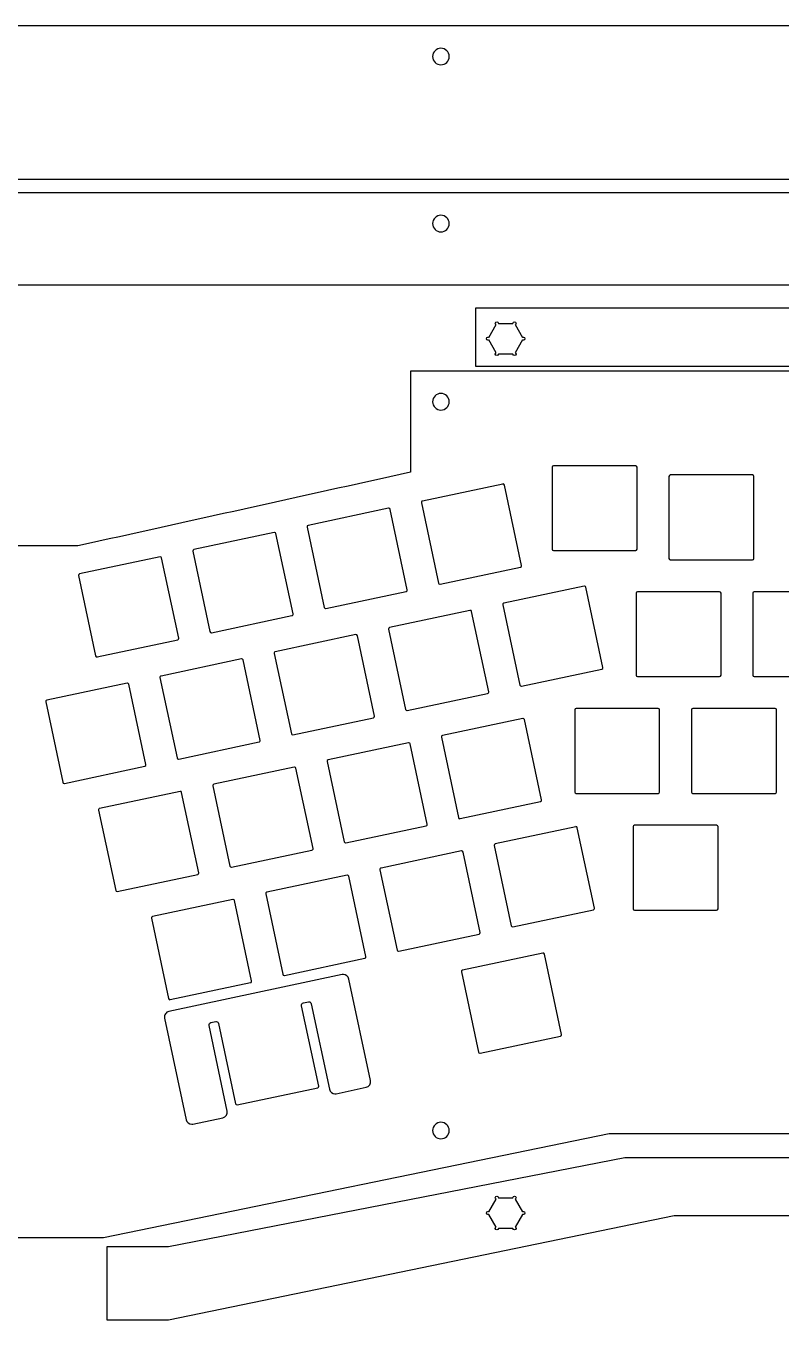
# Model space of a CAD drawing. Extents: x -100 to 285, y -100 to 284.
# Drawn here: x 73 to 196.1, y 72.4 to 283.6 of the extents above; entities that cross this region are included whole.
import ezdxf

# ---------------------------------------------------------------- set-up
doc = ezdxf.new("R2010")
doc.units = 0
doc.header["$MEASUREMENT"] = 0
doc.layers.get('0').update_dxf_attribs({"linetype": 'CONTINUOUS'})
doc.layers.add('CASE_LAYER', color=7, linetype='CONTINUOUS')

msp = doc.modelspace()

# ---------------------------------------------------------------- linework, layer by layer
for p, q in [((146.279005560977, 237.5335475405957), (146.279005560977, 228.0336399040563)), ((81.47110359266358, 198.7322358197974), (81.47110359266358, 198.7322358197974))]:
    msp.add_line(p, q)
at = {"layer": 'CASE_LAYER'}
for points, knots in [([(272.6483243687397, 258.5621024357288), (272.6483243687397, 258.5621024357288), (-82.43912427579994, 258.5621024357288), (-82.43912427579994, 258.5621024357288), (-83.54369377518496, 258.5621024357288), (-84.4391242752998, 259.4575329358424), (-84.4391242752998, 260.5621024352287), (-84.4391242752998, 260.5621024352287), (-84.4391242752998, 281.5621024299793), (-84.4391242752998, 281.5621024299793), (-84.4391242752998, 282.666671929364), (-83.54369377518496, 283.5621024294789), (-82.43912427579994, 283.5621024294789), (-82.43912427579994, 283.5621024294789), (272.6483243687397, 283.5621024294789), (272.6483243687397, 283.5621024294789), (273.7528938681257, 283.5621024294789), (274.6483243682405, 282.666671929364), (274.6483243682405, 281.562102429978), (274.6483243682405, 281.562102429978), (274.6483243682405, 260.5621024352287), (274.6483243682405, 260.5621024352287), (274.6483243682405, 259.4575329358436), (273.7528938681257, 258.5621024357288), (272.6483243687397, 258.5621024357288)], [0, 0, 0, 0, 1, 1, 1, 2, 2, 2, 3, 3, 3, 4, 4, 4, 5, 5, 5, 6, 6, 6, 7, 7, 7, 8, 8, 8, 8]), ([(140.658230769208, 277.2121222791427), (140.658230769208, 277.2121222791427), (140.6582280628731, 277.2121222791427), (140.6582280628731, 277.2121222791427), (139.9157288099107, 277.2121222791527), (139.308229421429, 277.8196216742965), (139.3082294218025, 278.5621209272589), (139.3082294218025, 278.5621209272589), (139.3082294218025, 278.5621236272589), (139.3082294218025, 278.5621236272589), (139.3082294221759, 279.304622886252), (139.9157288109888, 279.9121222802189), (140.6582280699818, 279.912122280518), (140.6582280699818, 279.912122280518), (140.6582308029126, 279.912122280518), (140.6582308029126, 279.912122280518), (141.4007300383874, 279.912122280817), (142.0082294120497, 279.304622900807), (142.0082294110525, 278.5621236653335), (142.0082294110525, 278.5621236653335), (142.0082294110525, 278.5621209260666), (142.0082294110525, 278.5621209260666), (142.008229410054, 277.8196216702499), (141.4007300250259, 277.2121222791334), (140.658230769208, 277.2121222791427)], [0, 0, 0, 0, 1, 1, 1, 2, 2, 2, 3, 3, 3, 4, 4, 4, 5, 5, 5, 6, 6, 6, 7, 7, 7, 8, 8, 8, 8]), ([(272.6483243687423, 241.3116169775681), (272.6483243687423, 241.3116169775681), (-82.43912427579833, 241.3116169775681), (-82.43912427579833, 241.3116169775681), (-83.54369377518334, 241.3116169775681), (-84.43912427529787, 242.2070474776817), (-84.43912427529787, 243.3116169770677), (-84.43912427529787, 243.3116169770677), (-84.43912427529787, 254.3116169743184), (-84.43912427529787, 254.3116169743184), (-84.43912427529787, 255.4161864737031), (-83.54369377518334, 256.3116169738179), (-82.43912427579833, 256.3116169738179), (-82.43912427579833, 256.3116169738179), (272.6483243687423, 256.3116169738179), (272.6483243687423, 256.3116169738179), (273.752893868127, 256.3116169738179), (274.6483243682418, 255.4161864737031), (274.6483243682418, 254.3116169743171), (274.6483243682418, 254.3116169743171), (274.6483243682418, 243.3116169770677), (274.6483243682418, 243.3116169770677), (274.6483243682418, 242.207047477683), (273.752893868127, 241.3116169775681), (272.6483243687423, 241.3116169775681)], [0, 0, 0, 0, 1, 1, 1, 2, 2, 2, 3, 3, 3, 4, 4, 4, 5, 5, 5, 6, 6, 6, 7, 7, 7, 8, 8, 8, 8]), ([(140.658230769208, 249.9616169743816), (140.658230769208, 249.9616169743816), (140.6582280628731, 249.9616169743816), (140.6582280628731, 249.9616169743816), (139.9157288099107, 249.9616169743903), (139.308229421429, 250.5691163695354), (139.3082294218025, 251.3116156224978), (139.3082294218025, 251.3116156224978), (139.3082294218025, 251.3116183224978), (139.3082294218025, 251.3116183224978), (139.3082294221759, 252.0541175814909), (139.9157288109888, 252.6616169754566), (140.6582280699818, 252.6616169757556), (140.6582280699818, 252.6616169757556), (140.6582308029126, 252.6616169757556), (140.6582308029126, 252.6616169757556), (141.4007300383874, 252.6616169760546), (142.0082294120497, 252.0541175960459), (142.0082294110525, 251.3116183605711), (142.0082294110525, 251.3116183605711), (142.0082294110525, 251.3116156213055), (142.0082294110525, 251.3116156213055), (142.008229410054, 250.5691163654879), (141.4007300250259, 249.9616169743723), (140.658230769208, 249.9616169743816)], [0, 0, 0, 0, 1, 1, 1, 2, 2, 2, 3, 3, 3, 4, 4, 4, 5, 5, 5, 6, 6, 6, 7, 7, 7, 8, 8, 8, 8]), ([(146.2790055609769, 228.0336399040563), (199.7698975387405, 228.033731285746), (273.7066587601435, 228.0338575963368), (273.7066587601435, 228.0338575963368), (274.8112282595295, 228.0342209552164), (275.7066587596443, 227.1384270962223), (275.7066587596443, 226.0338575968369), (275.7066587596443, 226.0338575968369), (275.7066587596443, 175.3556321985747), (275.7066587596443, 175.3556321985747), (275.7066587596443, 175.3556321985747), (285.2049135387431, 175.3556321420365), (285.2049135387431, 175.3556321420365), (285.2049135387431, 175.3556321420365), (285.2049135387418, 235.5335475410958), (285.2049135387418, 235.5335475410958), (285.2044794361026, 236.6381170404815), (284.309483038627, 237.5335475405957), (283.2049135392423, 237.5335475405957), (283.2049135392423, 237.5335475405957), (202.7519585797664, 237.5335475405957), (146.2790055609773, 237.5335475405957)], [8.361734075810986, 8.361734075810986, 8.361734075810986, 8.361734075810986, 9, 9, 9, 10, 10, 10, 11, 11, 11, 12, 12, 12, 13, 13, 13, 14, 14, 14, 14.64903120682619, 14.64903120682619, 14.64903120682619, 14.64903120682619]), ([(154.1015609873307, 232.7835538148414), (154.0558919403044, 232.7835538148414), (154.0154120683527, 232.7679862896174), (153.9785710785073, 232.746583633915), (153.9785710785073, 232.746583633915), (152.7811850789152, 234.8205095841886), (152.7811850789152, 234.8205095841886), (152.8557283324773, 234.8637885962224), (152.908201443087, 234.941152521713), (152.908201443087, 235.0335456762581), (152.908201443087, 235.1716294096762), (152.7962573716632, 235.283551949253), (152.6581951700918, 235.283551949253), (152.5201114366736, 235.283551949253), (152.4081888970965, 235.1716294096762), (152.4081888970965, 235.0335456762581), (152.4081888970965, 235.0335456762581), (150.0214482767622, 235.0335456762581), (150.0214482767622, 235.0335456762581), (150.0214482767622, 235.1716294096762), (149.9095042053384, 235.283551949253), (149.771442003767, 235.283551949253), (149.6333798021956, 235.283551949253), (149.5214357307718, 235.1716294096762), (149.5214357307718, 235.0335456762581), (149.5214357307718, 234.941152521713), (149.5739088413815, 234.8638101280692), (149.6484520949436, 234.8205311160354), (149.6484520949436, 234.8205311160354), (148.4510660953515, 232.7466051657621), (148.4510660953515, 232.7466051657621), (148.4142035736593, 232.7679862896174), (148.3737237017076, 232.7835538148414), (148.3280546546812, 232.7835538148414), (148.1899924531099, 232.7835538148414), (148.0780699135328, 232.671631275264), (148.0780699135328, 232.5335475418462), (148.0780699135328, 232.3954853402748), (148.1899924531099, 232.2835628006974), (148.3280546546812, 232.2835628006974), (148.3737237017076, 232.2835628006974), (148.4142035736593, 232.2991303259214), (148.4510445635047, 232.3205114497767), (148.4510445635047, 232.3205114497767), (149.6484520949436, 230.2465854995034), (149.6484520949436, 230.2465854995034), (149.5739088413815, 230.2033064874697), (149.5214357307718, 230.1259425619793), (149.5214357307718, 230.033549407434), (149.5214357307718, 229.8954872058626), (149.6333798021956, 229.7835431344387), (149.771442003767, 229.7835431344387), (149.9095042053384, 229.7835431344387), (150.0214482767622, 229.8954872058626), (150.0214482767622, 230.033549407434), (150.0214482767622, 230.033549407434), (152.4081888970965, 230.033549407434), (152.4081888970965, 230.033549407434), (152.4081888970965, 229.8954872058626), (152.5201114366736, 229.7835431344387), (152.6581951700918, 229.7835431344387), (152.7962573716632, 229.7835431344387), (152.908201443087, 229.8954872058626), (152.908201443087, 230.033549407434), (152.908201443087, 230.1259425619793), (152.8557283324773, 230.2033064874697), (152.7811850789152, 230.2465854995034), (152.7811850789152, 230.2465854995034), (153.9785710785073, 232.3205114497767), (153.9785710785073, 232.3205114497767), (154.0154336001995, 232.2991303259214), (154.0558919403044, 232.2835628006974), (154.1015609873307, 232.2835628006974), (154.2396231889021, 232.2835628006974), (154.351567260326, 232.3954853402748), (154.351567260326, 232.5335475418462), (154.351567260326, 232.671631275264), (154.2396231889021, 232.7835538148414), (154.1015609873307, 232.7835538148414)], [0, 0, 0, 0, 1, 1, 1, 2, 2, 2, 3, 3, 3, 4, 4, 4, 5, 5, 5, 6, 6, 6, 7, 7, 7, 8, 8, 8, 9, 9, 9, 10, 10, 10, 11, 11, 11, 12, 12, 12, 13, 13, 13, 14, 14, 14, 15, 15, 15, 16, 16, 16, 17, 17, 17, 18, 18, 18, 19, 19, 19, 20, 20, 20, 21, 21, 21, 22, 22, 22, 23, 23, 23, 24, 24, 24, 25, 25, 25, 26, 26, 26, 26]), ([(135.7100999999996, 227.2479247771901), (209.0649946111726, 227.2479247771901), (272.6483243687396, 227.2479247771901), (272.6483243687397, 227.2479247771901), (273.7528938681257, 227.2479247771901), (274.6483243682418, 226.3524942770756), (274.6483243682418, 225.2479247776896), (274.6483243682418, 225.2479247776896), (274.6483243682418, 104.8904218773621), (274.6483243682418, 104.8904218773621), (274.6483243682418, 103.7858523779768), (273.752893868127, 102.8904218778626), (272.648324368741, 102.8904218778626), (272.648324368741, 102.8904218778626), (168.119919558457, 102.8904218778626), (168.119919558457, 102.8904218778626), (168.119919558457, 102.8904218778626), (85.65822943017683, 85.88842787750012), (85.65822943017683, 85.88842787750012), (85.65822943017683, 85.88842787750012), (65.6582294351772, 85.88842787750012), (65.6582294351772, 85.88842787750012), (65.6582294351772, 85.88842787750012), (-16.80346929911652, 102.8904218778626), (-16.80346929911652, 102.8904218778626), (-16.80346929911652, 102.8904218778626), (-82.43912427579833, 102.8904218778626), (-82.43912427579833, 102.8904218778626), (-83.54369377518367, 102.8904218778626), (-84.4391242752982, 103.7858523779774), (-84.4391242752982, 104.8904218773627), (-84.4391242752982, 104.8904218773627), (-84.4391242752982, 225.2479247776896), (-84.4391242752982, 225.2479247776896), (-84.4391242752982, 226.3524942770756), (-83.54369377518367, 227.2479247771901), (-82.43912427579833, 227.2479247771901), (-82.43912427579833, 227.2479247771901), (-39.55914378998931, 227.2479247771901), (16.39889999999967, 227.2479247771901), (16.39889999999978, 221.3823220396346), (16.39889999999989, 215.516719302079), (16.3989, 209.6511165645235), (34.14031736307146, 206.0114896496148), (51.88173472614294, 202.3718627347061), (69.62315208921441, 198.7322358197974), (73.5724692570308, 198.7322358197974), (77.52178642484719, 198.7322358197974), (81.47110359266358, 198.7322358197974), (99.55076906177572, 202.7394265855478), (117.6304345308879, 206.7466173512982), (135.7101, 210.7538081170485), (135.7100999999999, 216.2518470037625), (135.7100999999998, 221.7498858904763), (135.7100999999997, 227.2479247771901)], [0, 0, 0, 0, 0.4231593808403602, 0.4231593808403602, 0.4231593808403602, 1.42315938084036, 1.42315938084036, 1.42315938084036, 2.42315938084036, 2.42315938084036, 2.42315938084036, 3.42315938084036, 3.42315938084036, 3.42315938084036, 4.42315938084036, 4.42315938084036, 4.42315938084036, 5.42315938084036, 5.42315938084036, 5.42315938084036, 6.42315938084036, 6.42315938084036, 6.42315938084036, 7.42315938084036, 7.42315938084036, 7.42315938084036, 8.42315938084036, 8.42315938084036, 8.42315938084036, 9.42315938084036, 9.42315938084036, 9.42315938084036, 10.42315938084036, 10.42315938084036, 10.42315938084036, 11.42315938084036, 11.42315938084036, 11.42315938084036, 11.77066323746515, 11.77066323746515, 11.77066323746515, 12.77066323746515, 12.77066323746515, 12.77066323746515, 13.77066323746515, 13.77066323746515, 13.77066323746515, 14.77066323746515, 14.77066323746515, 14.77066323746515, 15.77066323746515, 15.77066323746515, 15.77066323746515, 16.77066323746515, 16.77066323746515, 16.77066323746515, 16.77066323746515]), ([(140.6582307692093, 220.8979247777519), (140.6582307692093, 220.8979247777519), (140.6582280628744, 220.8979247777519), (140.6582280628744, 220.8979247777519), (139.915728809912, 220.8979247777618), (139.3082294214303, 221.5054241729063), (139.3082294218038, 222.247923425869), (139.3082294218038, 222.247923425869), (139.3082294218038, 222.2479261258684), (139.3082294218038, 222.2479261258684), (139.3082294221772, 222.9904253848615), (139.9157288109901, 223.5979247788278), (140.6582280699831, 223.5979247791271), (140.6582280699831, 223.5979247791271), (140.6582308029139, 223.5979247791271), (140.6582308029139, 223.5979247791271), (141.4007300383887, 223.5979247794255), (142.008229412051, 222.9904253994165), (142.0082294110538, 222.2479261639427), (142.0082294110538, 222.2479261639427), (142.0082294110538, 222.2479234246761), (142.0082294110538, 222.2479234246761), (142.0082294100553, 221.5054241688588), (141.4007300250272, 220.8979247777429), (140.6582307692093, 220.8979247777519)], [0, 0, 0, 0, 1, 1, 1, 2, 2, 2, 3, 3, 3, 4, 4, 4, 5, 5, 5, 6, 6, 6, 7, 7, 7, 8, 8, 8, 8]), ([(159.018377651206, 197.9532005889892), (158.894354213737, 197.9532005889892), (158.7934129160192, 198.0543141414813), (158.7934129160192, 198.1783375789503), (158.7934129160192, 198.1783375789503), (158.7934129160192, 211.5783809783781), (158.7934129160192, 211.5783809783781), (158.7934129160192, 211.7024044158471), (158.894354213737, 211.8033457135649), (159.018377651206, 211.8033457135649), (159.018377651206, 211.8033457135649), (172.4184210506337, 211.8033457135649), (172.4184210506337, 211.8033457135649), (172.5424444881027, 211.8033457135649), (172.6433857858206, 211.7024044158471), (172.6433857858206, 211.5783809783781), (172.6433857858206, 211.5783809783781), (172.6433857858206, 198.1783375789503), (172.6433857858206, 198.1783375789503), (172.6433857858206, 198.0543141414813), (172.5424444881027, 197.9532005889892), (172.4184210506337, 197.9532005889892), (172.4184210506337, 197.9532005889892), (159.018377651206, 197.9532005889892), (159.018377651206, 197.9532005889892)], [0, 0, 0, 0, 1, 1, 1, 2, 2, 2, 3, 3, 3, 4, 4, 4, 5, 5, 5, 6, 6, 6, 7, 7, 7, 8, 8, 8, 8]), ([(178.0683776464435, 196.4528615051629), (177.9443542089745, 196.4528615051629), (177.8434129112566, 196.553975057655), (177.8434129112566, 196.677998495124), (177.8434129112566, 196.677998495124), (177.8434129112566, 210.0778696397775), (177.8434129112566, 210.0778696397775), (177.8434129112566, 210.2018930772465), (177.9443542089745, 210.3030066297386), (178.0683776464435, 210.3030066297386), (178.0683776464435, 210.3030066297386), (191.4684210458712, 210.3030066297386), (191.4684210458712, 210.3030066297386), (191.5924444833402, 210.3030066297386), (191.6933857810581, 210.2018930772465), (191.6933857810581, 210.0778696397775), (191.6933857810581, 210.0778696397775), (191.6933857810581, 196.677998495124), (191.6933857810581, 196.677998495124), (191.6933857810581, 196.553975057655), (191.5924444833402, 196.4528615051629), (191.4684210458712, 196.4528615051629), (191.4684210458712, 196.4528615051629), (178.0683776464435, 196.4528615051629), (178.0683776464435, 196.4528615051629)], [0, 0, 0, 0, 1, 1, 1, 2, 2, 2, 3, 3, 3, 4, 4, 4, 5, 5, 5, 6, 6, 6, 7, 7, 7, 8, 8, 8, 8]), ([(140.4775627686884, 192.4865230729948), (140.3721428468398, 192.4865230729948), (140.2798142878351, 192.561453899799), (140.2577656767295, 192.6648067643565), (140.2577656767295, 192.6648067643565), (137.4717169578079, 205.772017047538), (137.4717169578079, 205.772017047538), (137.459314614061, 205.8307559255615), (137.4703389196138, 205.8908728417791), (137.5030673267237, 205.941343490638), (137.5357957338336, 205.9916418847227), (137.5860941279182, 206.0264373491237), (137.645005260716, 206.0388396928706), (137.645005260716, 206.0388396928706), (150.7522155438975, 208.8248884117921), (150.7522155438975, 208.8248884117921), (150.7677184735811, 208.8281612525031), (150.7835659128133, 208.8298838002457), (150.7994133520454, 208.8298838002457), (150.9044887643456, 208.8298838002457), (150.9968173233503, 208.7549529734416), (151.0188659344558, 208.6514278541098), (151.0188659344558, 208.6514278541098), (153.8049146533774, 195.5442175709283), (153.8049146533774, 195.5442175709283), (153.8307528695168, 195.4229502098475), (153.7532382210986, 195.3034053965093), (153.6319708600178, 195.2775671803699), (153.6319708600178, 195.2775671803699), (140.5247605768363, 192.4915184614484), (140.5247605768363, 192.4915184614484), (140.5092576471527, 192.4882456207374), (140.493065698372, 192.4865230729948), (140.4775627686884, 192.4865230729948)], [0, 0, 0, 0, 1, 1, 1, 2, 2, 2, 3, 3, 3, 4, 4, 4, 5, 5, 5, 6, 6, 6, 7, 7, 7, 8, 8, 8, 9, 9, 9, 10, 10, 10, 11, 11, 11, 11]), ([(121.8437303080691, 188.525696793603), (121.7383103862204, 188.525696793603), (121.6459818272157, 188.6006276204072), (121.6239332161101, 188.704152739739), (121.6239332161101, 188.704152739739), (118.8378844971886, 201.8113630229205), (118.8378844971886, 201.8113630229205), (118.8120462810492, 201.9324581292271), (118.8899054390159, 202.0521751973395), (119.0111728000967, 202.0780134134789), (119.0111728000967, 202.0780134134789), (132.1183830832782, 204.8640621324004), (132.1183830832782, 204.8640621324004), (132.1338860129618, 204.8673349731114), (132.149733452194, 204.869057520854), (132.1655808914261, 204.869057520854), (132.2710008132748, 204.869057520854), (132.3633293722795, 204.7941266940498), (132.385377983385, 204.6907738294923), (132.385377983385, 204.6907738294923), (135.1714267023066, 191.5835635463108), (135.1714267023066, 191.5835635463108), (135.197264918446, 191.46229618523), (135.1194057604793, 191.3425791171176), (134.9981383993985, 191.3167409009782), (134.9981383993985, 191.3167409009782), (121.890928116217, 188.5306921820567), (121.890928116217, 188.5306921820567), (121.8754251865334, 188.5274193413457), (121.8595777473012, 188.525696793603), (121.8437303080691, 188.525696793603)], [0, 0, 0, 0, 1, 1, 1, 2, 2, 2, 3, 3, 3, 4, 4, 4, 5, 5, 5, 6, 6, 6, 7, 7, 7, 8, 8, 8, 9, 9, 9, 10, 10, 10, 10]), ([(103.2098978474498, 184.5650427689856), (103.1048224351496, 184.5650427689856), (103.0124938761449, 184.6399735957897), (102.9904452650393, 184.7434987151215), (102.9904452650393, 184.7434987151215), (100.2043965461178, 197.8505367435288), (100.2043965461178, 197.8505367435288), (100.1785583299784, 197.9718041046096), (100.2560729783965, 198.091521172722), (100.3773403394773, 198.1173593888614), (100.3773403394773, 198.1173593888614), (113.4845506226589, 200.9034081077829), (113.4845506226589, 200.9034081077829), (113.5000535523425, 200.9066809484939), (113.5159009915746, 200.9084034962365), (113.5317484308068, 200.9084034962365), (113.6371683526554, 200.9084034962365), (113.7294969116601, 200.8334726694324), (113.7515455227657, 200.7299475501006), (113.7515455227657, 200.7299475501006), (116.5375942416873, 187.6229095216933), (116.5375942416873, 187.6229095216933), (116.5499965854342, 187.5641706436698), (116.5389722798814, 187.5040537274522), (116.5062438727715, 187.4535830785933), (116.4735154656616, 187.4032846845086), (116.423217071577, 187.3684892201076), (116.3643059387792, 187.3560868763607), (116.3643059387792, 187.3560868763607), (103.2570956555977, 184.5700381574392), (103.2570956555977, 184.5700381574392), (103.241592725914, 184.5667653167282), (103.2257452866819, 184.5650427689856), (103.2098978474498, 184.5650427689856)], [0, 0, 0, 0, 1, 1, 1, 2, 2, 2, 3, 3, 3, 4, 4, 4, 5, 5, 5, 6, 6, 6, 7, 7, 7, 8, 8, 8, 9, 9, 9, 10, 10, 10, 11, 11, 11, 11]), ([(84.57640989637896, 180.6043887443681), (84.47098997453031, 180.6043887443681), (84.37848916075134, 180.6793195711723), (84.35661280442001, 180.7826724357298), (84.35661280442001, 180.7826724357298), (81.57056408549849, 193.8898827189113), (81.57056408549849, 193.8898827189113), (81.5447258693591, 194.0111500799921), (81.62258502732574, 194.1308671481045), (81.7440246431808, 194.1567053642439), (81.7440246431808, 194.1567053642439), (94.85106267158808, 196.9425818283912), (94.85106267158808, 196.9425818283912), (94.86656560127169, 196.9458546691022), (94.88241304050385, 196.9475772168448), (94.89808822496173, 196.9475772168448), (95.00350814681038, 196.9475772168448), (95.09600896058932, 196.8726463900406), (95.11788531692066, 196.7692935254831), (95.11788531692066, 196.7692935254831), (97.90376178106794, 183.6620832423016), (97.90376178106794, 183.6620832423016), (97.92959999720732, 183.5408158812208), (97.8520853487892, 183.4212710678826), (97.73081798770839, 183.3954328517432), (97.73081798770839, 183.3954328517432), (84.62343544975262, 180.6093841328217), (84.62343544975262, 180.6093841328217), (84.60793252006899, 180.6061112921107), (84.59208508083684, 180.6043887443681), (84.57640989637896, 180.6043887443681)], [0, 0, 0, 0, 1, 1, 1, 2, 2, 2, 3, 3, 3, 4, 4, 4, 5, 5, 5, 6, 6, 6, 7, 7, 7, 8, 8, 8, 9, 9, 9, 10, 10, 10, 10]), ([(153.7549607688413, 175.8331037520713), (153.6495408469926, 175.8331037520713), (153.5572122879879, 175.9080345788755), (153.5351636768823, 176.0115596982073), (153.5351636768823, 176.0115596982073), (150.7491149579608, 189.1185977266146), (150.7491149579608, 189.1185977266146), (150.7232767418214, 189.2398650876953), (150.8011358997881, 189.3595821558078), (150.9224032608688, 189.3854203719471), (150.9224032608688, 189.3854203719471), (164.0296135440504, 192.1714690908687), (164.0296135440504, 192.1714690908687), (164.045116473734, 192.1747419315797), (164.0609639129661, 192.1764644793223), (164.0768113521983, 192.1764644793223), (164.182231274047, 192.1764644793223), (164.2745598330517, 192.1015336525181), (164.2966084441572, 191.9980085331864), (164.2966084441572, 191.9980085331864), (167.0826571630788, 178.8909705047791), (167.0826571630788, 178.8909705047791), (167.1084953792182, 178.7697031436983), (167.0306362212515, 178.6499860755859), (166.9093688601707, 178.6241478594465), (166.9093688601707, 178.6241478594465), (153.8021585769892, 175.8380991405249), (153.8021585769892, 175.8380991405249), (153.7866556473056, 175.834826299814), (153.7708082080734, 175.8331037520713), (153.7549607688413, 175.8331037520713)], [0, 0, 0, 0, 1, 1, 1, 2, 2, 2, 3, 3, 3, 4, 4, 4, 5, 5, 5, 6, 6, 6, 7, 7, 7, 8, 8, 8, 9, 9, 9, 10, 10, 10, 10]), ([(172.7084980904918, 177.4028615099254), (172.5844746530228, 177.4028615099254), (172.483533355305, 177.5039750624175), (172.483533355305, 177.6279984998865), (172.483533355305, 177.6279984998865), (172.483533355305, 191.02786964454), (172.483533355305, 191.02786964454), (172.483533355305, 191.151893082009), (172.5844746530228, 191.2530066345011), (172.7084980904918, 191.2530066345011), (172.7084980904918, 191.2530066345011), (186.1085414899195, 191.2530066345011), (186.1085414899195, 191.2530066345011), (186.2325649273885, 191.2530066345011), (186.3331617155578, 191.151893082009), (186.3331617155578, 191.02786964454), (186.3331617155578, 191.02786964454), (186.3331617155578, 177.6279984998865), (186.3331617155578, 177.6279984998865), (186.3331617155578, 177.5039750624175), (186.2325649273885, 177.4028615099254), (186.1085414899195, 177.4028615099254), (186.1085414899195, 177.4028615099254), (172.7084980904918, 177.4028615099254), (172.7084980904918, 177.4028615099254)], [0, 0, 0, 0, 1, 1, 1, 2, 2, 2, 3, 3, 3, 4, 4, 4, 5, 5, 5, 6, 6, 6, 7, 7, 7, 8, 8, 8, 8]), ([(191.7584980857293, 177.4028615099254), (191.6344746482603, 177.4028615099254), (191.5335333505425, 177.5039750624175), (191.5335333505425, 177.6279984998865), (191.5335333505425, 177.6279984998865), (191.5335333505425, 191.02786964454), (191.5335333505425, 191.02786964454), (191.5335333505425, 191.151893082009), (191.6344746482603, 191.2530066345011), (191.7584980857293, 191.2530066345011), (191.7584980857293, 191.2530066345011), (205.158541485157, 191.2530066345011), (205.158541485157, 191.2530066345011), (205.282564922626, 191.2530066345011), (205.3831617107953, 191.151893082009), (205.3831617107953, 191.02786964454), (205.3831617107953, 191.02786964454), (205.3831617107953, 177.6279984998865), (205.3831617107953, 177.6279984998865), (205.3831617107953, 177.5039750624175), (205.282564922626, 177.4028615099254), (205.158541485157, 177.4028615099254), (205.158541485157, 177.4028615099254), (191.7584980857293, 177.4028615099254), (191.7584980857293, 177.4028615099254)], [0, 0, 0, 0, 1, 1, 1, 2, 2, 2, 3, 3, 3, 4, 4, 4, 5, 5, 5, 6, 6, 6, 7, 7, 7, 8, 8, 8, 8]), ([(135.121128308222, 171.8724497274538), (135.0157083863733, 171.8724497274538), (134.9233798273686, 171.947380554258), (134.9016757258115, 172.0505611640413), (134.9016757258115, 172.0505611640413), (132.11562700689, 185.1579437019971), (132.11562700689, 185.1579437019971), (132.0897887907506, 185.2792110630779), (132.1673034391687, 185.3989281311903), (132.2885708002495, 185.4247663473297), (132.2885708002495, 185.4247663473297), (145.395781083431, 188.210642811477), (145.395781083431, 188.210642811477), (145.4112840131147, 188.2139156521879), (145.4274759618954, 188.2156381999306), (145.442978891579, 188.2156381999306), (145.5483988134276, 188.2156381999306), (145.6407273724323, 188.1407073731264), (145.6627759835379, 188.0373545085689), (145.6627759835379, 188.0373545085689), (148.4488247024595, 174.9301442253874), (148.4488247024595, 174.9301442253874), (148.4612270462064, 174.8714053473638), (148.4502027406536, 174.811116176372), (148.4174743335437, 174.7608177822873), (148.3847459264338, 174.7105193882027), (148.3344475323492, 174.6758961785759), (148.2755363995514, 174.663493834829), (148.2755363995514, 174.663493834829), (135.1683261163699, 171.8774451159075), (135.1683261163699, 171.8774451159075), (135.1528231866862, 171.8741722751965), (135.1369757474541, 171.8724497274538), (135.121128308222, 171.8724497274538)], [0, 0, 0, 0, 1, 1, 1, 2, 2, 2, 3, 3, 3, 4, 4, 4, 5, 5, 5, 6, 6, 6, 7, 7, 7, 8, 8, 8, 9, 9, 9, 10, 10, 10, 11, 11, 11, 11]), ([(116.4876403571512, 167.9116234480621), (116.3822204353025, 167.9116234480621), (116.2898918762978, 167.9865542748663), (116.2678432651922, 168.0900793941981), (116.2678432651922, 168.0900793941981), (113.4817945462707, 181.1972896773796), (113.4817945462707, 181.1972896773796), (113.4693922025238, 181.2560285554031), (113.4804165080766, 181.3159732168465), (113.5131449151864, 181.3664438657053), (113.5458733222963, 181.41674225979), (113.596171716381, 181.451537724191), (113.6550828491787, 181.4639400679379), (113.6550828491787, 181.4639400679379), (126.7622931323603, 184.2499887868595), (126.7622931323603, 184.2499887868595), (126.7777960620439, 184.2532616275705), (126.793643501276, 184.2549841753131), (126.8094909405082, 184.2549841753131), (126.9145663528083, 184.2549841753131), (127.006894911813, 184.1800533485089), (127.0289435229186, 184.0767004839514), (127.0289435229186, 184.0767004839514), (129.8149922418401, 170.9694902007699), (129.8149922418401, 170.9694902007699), (129.8408304579795, 170.8482228396891), (129.7633158095614, 170.7285057715766), (129.6420484484806, 170.7026675554373), (129.6420484484806, 170.7026675554373), (116.5348381652991, 167.9166188365157), (116.5348381652991, 167.9166188365157), (116.5193352356154, 167.9133459958047), (116.5034877963833, 167.9116234480621), (116.4876403571512, 167.9116234480621)], [0, 0, 0, 0, 1, 1, 1, 2, 2, 2, 3, 3, 3, 4, 4, 4, 5, 5, 5, 6, 6, 6, 7, 7, 7, 8, 8, 8, 9, 9, 9, 10, 10, 10, 11, 11, 11, 11]), ([(97.8538078965318, 163.9509694234446), (97.74838797468318, 163.9509694234446), (97.65605941567848, 164.0259002502488), (97.63401080457287, 164.1292531148063), (97.63401080457287, 164.1292531148063), (94.84813434042559, 177.2364633979878), (94.84813434042559, 177.2364633979878), (94.83555974190443, 177.2952022760114), (94.84675630223153, 177.355319192229), (94.87948470934137, 177.4057898410879), (94.91221311645127, 177.4560882351725), (94.9625115105359, 177.4908836995735), (95.02142264333368, 177.5032860433205), (95.02142264333368, 177.5032860433205), (108.1284606717409, 180.289334762242), (108.1284606717409, 180.289334762242), (108.1439636014246, 180.292607602953), (108.1598110406567, 180.2943301506956), (108.1756584798889, 180.2943301506956), (108.2810784017375, 180.2943301506956), (108.3734069607422, 180.2193993238914), (108.3954555718478, 180.1158742045597), (108.3954555718478, 180.1158742045597), (111.1815042907694, 167.0086639213781), (111.1815042907694, 167.0086639213781), (111.1939066345163, 166.9500972981289), (111.1828823289634, 166.8899803819113), (111.1501539218536, 166.8395097330524), (111.1174255147437, 166.7892113389677), (111.0667826111105, 166.7544158745667), (111.0082159878613, 166.7420135308198), (111.0082159878613, 166.7420135308198), (97.90100570467976, 163.9559648118982), (97.90100570467976, 163.9559648118982), (97.88550277499613, 163.9526919711873), (97.869655335764, 163.9509694234446), (97.8538078965318, 163.9509694234446)], [0, 0, 0, 0, 1, 1, 1, 2, 2, 2, 3, 3, 3, 4, 4, 4, 5, 5, 5, 6, 6, 6, 7, 7, 7, 8, 8, 8, 9, 9, 9, 10, 10, 10, 11, 11, 11, 12, 12, 12, 12]), ([(79.22014769068677, 159.9903153988272), (79.11472776883812, 159.9903153988272), (79.02222695505918, 160.0652462256313), (79.00035059872782, 160.1685990901888), (79.00035059872782, 160.1685990901888), (76.2143018798063, 173.2758093733704), (76.2143018798063, 173.2758093733704), (76.20172728128513, 173.3345482513939), (76.21292384161218, 173.3946651676115), (76.24565224872205, 173.4451358164704), (76.27838065583194, 173.4954342105551), (76.32885130469084, 173.5300574201818), (76.38759018271435, 173.5424597639287), (76.38759018271435, 173.5424597639287), (89.49497272067015, 176.3285084828503), (89.49497272067015, 176.3285084828503), (89.51047565035377, 176.3317813235612), (89.52632308958592, 176.3335038713039), (89.54199827404379, 176.3335038713039), (89.64724594111819, 176.3335038713039), (89.73974675489714, 176.2585730444997), (89.76162311122849, 176.1552201799422), (89.76162311122849, 176.1552201799422), (92.54767183015001, 163.0480098967606), (92.54767183015001, 163.0480098967606), (92.5735100462894, 162.9267425356799), (92.495823143097, 162.8070254675674), (92.37438352724196, 162.7811872514281), (92.37438352724196, 162.7811872514281), (79.26717324406044, 159.9953107872808), (79.26717324406044, 159.9953107872808), (79.25167031437681, 159.9920379465698), (79.23582287514465, 159.9903153988272), (79.22014769068677, 159.9903153988272)], [0, 0, 0, 0, 1, 1, 1, 2, 2, 2, 3, 3, 3, 4, 4, 4, 5, 5, 5, 6, 6, 6, 7, 7, 7, 8, 8, 8, 9, 9, 9, 10, 10, 10, 11, 11, 11, 11]), ([(162.6984286485499, 158.3528615146879), (162.5744052110809, 158.3528615146879), (162.473463913363, 158.45397506718), (162.473463913363, 158.577998504649), (162.473463913363, 158.577998504649), (162.473463913363, 171.9778696493025), (162.473463913363, 171.9778696493025), (162.473463913363, 172.1018930867715), (162.5744052110809, 172.2030066392636), (162.6984286485499, 172.2030066392636), (162.6984286485499, 172.2030066392636), (176.0984720479776, 172.2030066392636), (176.0984720479776, 172.2030066392636), (176.2224954854466, 172.2030066392636), (176.3234367831644, 172.1018930867715), (176.3234367831644, 171.9778696493025), (176.3234367831644, 171.9778696493025), (176.3234367831644, 158.577998504649), (176.3234367831644, 158.577998504649), (176.3234367831644, 158.45397506718), (176.2224954854466, 158.3528615146879), (176.0984720479776, 158.3528615146879), (176.0984720479776, 158.3528615146879), (162.6984286485499, 158.3528615146879), (162.6984286485499, 158.3528615146879)], [0, 0, 0, 0, 1, 1, 1, 2, 2, 2, 3, 3, 3, 4, 4, 4, 5, 5, 5, 6, 6, 6, 7, 7, 7, 8, 8, 8, 8]), ([(181.7484286437873, 158.3528615146879), (181.6244052063184, 158.3528615146879), (181.5234639086005, 158.45397506718), (181.5234639086005, 158.577998504649), (181.5234639086005, 158.577998504649), (181.5234639086005, 171.9778696493025), (181.5234639086005, 171.9778696493025), (181.5234639086005, 172.1018930867715), (181.6244052063184, 172.2030066392636), (181.7484286437873, 172.2030066392636), (181.7484286437873, 172.2030066392636), (195.1484720432151, 172.2030066392636), (195.1484720432151, 172.2030066392636), (195.2724954806841, 172.2030066392636), (195.3734367784019, 172.1018930867715), (195.3734367784019, 171.9778696493025), (195.3734367784019, 171.9778696493025), (195.3734367784019, 158.577998504649), (195.3734367784019, 158.577998504649), (195.3734367784019, 158.45397506718), (195.2724954806841, 158.3528615146879), (195.1484720432151, 158.3528615146879), (195.1484720432151, 158.3528615146879), (181.7484286437873, 158.3528615146879), (181.7484286437873, 158.3528615146879)], [0, 0, 0, 0, 1, 1, 1, 2, 2, 2, 3, 3, 3, 4, 4, 4, 5, 5, 5, 6, 6, 6, 7, 7, 7, 8, 8, 8, 8]), ([(143.7404127027685, 154.2289099640696), (143.6349927809199, 154.2289099640696), (143.5426642219152, 154.3038407908738), (143.5206156108096, 154.4071936554313), (143.5206156108096, 154.4071936554313), (140.734566891888, 167.5144039386128), (140.734566891888, 167.5144039386128), (140.7221645481411, 167.5731428166363), (140.7331888536939, 167.6332597328539), (140.7659172608038, 167.6837303817128), (140.7986456679137, 167.7340287757975), (140.8489440619983, 167.7688242401985), (140.9078551947961, 167.7812265839454), (140.9078551947961, 167.7812265839454), (154.0150654779776, 170.5671030480927), (154.0150654779776, 170.5671030480927), (154.0305684076613, 170.5703758888037), (154.0464158468934, 170.5720984365463), (154.0622632861256, 170.5720984365463), (154.1676832079742, 170.5720984365463), (154.2600117669789, 170.4971676097421), (154.2820603780845, 170.3938147451846), (154.2820603780845, 170.3938147451846), (157.0677645874575, 157.2866044620031), (157.0677645874575, 157.2866044620031), (157.0936028035969, 157.1653371009223), (157.0160881551787, 157.0456200328099), (156.894820794098, 157.0197818166705), (156.894820794098, 157.0197818166705), (143.7876105109164, 154.2339053525232), (143.7876105109164, 154.2339053525232), (143.7721075812328, 154.2306325118122), (143.7559156324521, 154.2289099640696), (143.7404127027685, 154.2289099640696)], [0, 0, 0, 0, 1, 1, 1, 2, 2, 2, 3, 3, 3, 4, 4, 4, 5, 5, 5, 6, 6, 6, 7, 7, 7, 8, 8, 8, 9, 9, 9, 10, 10, 10, 11, 11, 11, 11]), ([(125.1065802421492, 150.2680836846779), (125.0011603203005, 150.2680836846779), (124.9088317612958, 150.343014511482), (124.8867831501903, 150.4465396308138), (124.8867831501903, 150.4465396308138), (122.1007344312687, 163.5537499139953), (122.1007344312687, 163.5537499139953), (122.0748962151293, 163.6748450203019), (122.152755373096, 163.7945620884143), (122.2740227341768, 163.8204003045537), (122.2740227341768, 163.8204003045537), (135.3812330173583, 166.6064490234752), (135.3812330173583, 166.6064490234752), (135.3967359470419, 166.6097218641862), (135.4125833862741, 166.6114444119288), (135.4284308255062, 166.6114444119288), (135.5338507473549, 166.6114444119288), (135.6261793063596, 166.5365135851247), (135.6482279174652, 166.4331607205671), (135.6482279174652, 166.4331607205671), (138.4342766363867, 153.3259504373856), (138.4342766363867, 153.3259504373856), (138.4466789801336, 153.2672115593621), (138.4356546745808, 153.2070946431445), (138.4029262674709, 153.1566239942856), (138.3701978603611, 153.1063256002009), (138.3198994662764, 153.0715301357999), (138.2609883334787, 153.059127792053), (138.2609883334787, 153.059127792053), (125.1537780502971, 150.2730790731315), (125.1537780502971, 150.2730790731315), (125.1382751206135, 150.2698062324205), (125.1224276813813, 150.2680836846779), (125.1065802421492, 150.2680836846779)], [0, 0, 0, 0, 1, 1, 1, 2, 2, 2, 3, 3, 3, 4, 4, 4, 5, 5, 5, 6, 6, 6, 7, 7, 7, 8, 8, 8, 9, 9, 9, 10, 10, 10, 11, 11, 11, 11]), ([(106.4730922910784, 146.3074296600604), (106.3676723692298, 146.3074296600604), (106.2753438102251, 146.3823604868646), (106.2532951991194, 146.4857133514221), (106.2532951991194, 146.4857133514221), (103.4672464801979, 159.5929236346036), (103.4672464801979, 159.5929236346036), (103.454844136451, 159.6516625126271), (103.4658684420038, 159.7117794288447), (103.4985968491137, 159.7622500777036), (103.5313252562236, 159.8125484717883), (103.5816236503082, 159.8473439361893), (103.640534783106, 159.8597462799362), (103.640534783106, 159.8597462799362), (116.747400556739, 162.6457949988578), (116.747400556739, 162.6457949988578), (116.7629034864226, 162.6490678395687), (116.7787509256548, 162.6507903873114), (116.7945983648869, 162.6507903873114), (116.9000182867356, 162.6507903873114), (116.9923468457402, 162.5758595605072), (117.0143954568458, 162.4723344411754), (117.0143954568458, 162.4723344411754), (119.8004441757674, 149.3651241579939), (119.8004441757674, 149.3651241579939), (119.8128465195143, 149.3063852799704), (119.8018222139615, 149.246440618527), (119.7690938068516, 149.1959699696681), (119.7363653997417, 149.1456715755835), (119.6860670056571, 149.1108761111824), (119.6271558728593, 149.0984737674355), (119.6271558728593, 149.0984737674355), (106.5202900992263, 146.312425048514), (106.5202900992263, 146.312425048514), (106.5047871695427, 146.309152207803), (106.488595220762, 146.3074296600604), (106.4730922910784, 146.3074296600604)], [0, 0, 0, 0, 1, 1, 1, 2, 2, 2, 3, 3, 3, 4, 4, 4, 5, 5, 5, 6, 6, 6, 7, 7, 7, 8, 8, 8, 9, 9, 9, 10, 10, 10, 11, 11, 11, 12, 12, 12, 12]), ([(87.83925983045906, 142.3467756354429), (87.73383990861043, 142.3467756354429), (87.64133909483147, 142.4217064622471), (87.61946273850012, 142.5250593268046), (87.61946273850012, 142.5250593268046), (84.83341401957858, 155.6322696099861), (84.83341401957858, 155.6322696099861), (84.82083942105743, 155.6910084880096), (84.8320359813845, 155.7511254042273), (84.86476438849436, 155.8014237983119), (84.89749279560424, 155.8518944471708), (84.94796344446314, 155.8865176567976), (85.00687457726093, 155.8989200005445), (85.00687457726093, 155.8989200005445), (98.1139126056682, 158.684968719466), (98.1139126056682, 158.684968719466), (98.1294155353518, 158.688241560177), (98.14526297458394, 158.6899641079196), (98.16111041381613, 158.6899641079196), (98.26653033566477, 158.6899641079196), (98.35885889466944, 158.6150332811154), (98.38090750577507, 158.5116804165579), (98.38090750577507, 158.5116804165579), (101.1669562246966, 145.4044701333764), (101.1669562246966, 145.4044701333764), (101.192794440836, 145.2832027722956), (101.1149352828693, 145.1634857041832), (100.9936679217885, 145.1376474880438), (100.9936679217885, 145.1376474880438), (87.88628538383274, 142.3517710238965), (87.88628538383274, 142.3517710238965), (87.87078245414911, 142.3484981831855), (87.85493501491695, 142.3467756354429), (87.83925983045906, 142.3467756354429)], [0, 0, 0, 0, 1, 1, 1, 2, 2, 2, 3, 3, 3, 4, 4, 4, 5, 5, 5, 6, 6, 6, 7, 7, 7, 8, 8, 8, 9, 9, 9, 10, 10, 10, 11, 11, 11, 11]), ([(152.3593525877666, 136.5853702006853), (152.2542771754664, 136.5853702006853), (152.1619486164617, 136.6603010274895), (152.1399000053561, 136.763653892047), (152.1399000053561, 136.763653892047), (149.3538512864346, 149.8708641752285), (149.3538512864346, 149.8708641752285), (149.3280130702952, 149.9921315363094), (149.4055277187133, 150.1116763496475), (149.5267950797941, 150.1375145657869), (149.5267950797941, 150.1375145657869), (162.6340053629757, 152.9235632847084), (162.6340053629757, 152.9235632847084), (162.6495082926593, 152.9268361254194), (162.66570024144, 152.9285586731621), (162.6812031711236, 152.9285586731621), (162.7866230929722, 152.9285586731621), (162.8789516519769, 152.8536278463579), (162.9010002630825, 152.7502749818004), (162.9010002630825, 152.7502749818004), (165.6870489820041, 139.6430646986188), (165.6870489820041, 139.6430646986188), (165.699451325751, 139.5843258205953), (165.6884270201982, 139.5242089043777), (165.6556986130883, 139.4737382555188), (165.6229702059784, 139.4234398614342), (165.5726718118938, 139.3886443970331), (165.513760679096, 139.3762420532862), (165.513760679096, 139.3762420532862), (152.4065503959145, 136.590365589139), (152.4065503959145, 136.590365589139), (152.3910474662308, 136.587092748428), (152.3752000269987, 136.5853702006853), (152.3593525877666, 136.5853702006853)], [0, 0, 0, 0, 1, 1, 1, 2, 2, 2, 3, 3, 3, 4, 4, 4, 5, 5, 5, 6, 6, 6, 7, 7, 7, 8, 8, 8, 9, 9, 9, 10, 10, 10, 11, 11, 11, 11]), ([(172.2234286461686, 139.3028615194504), (172.0994052086996, 139.3028615194504), (171.9984639109818, 139.4039750719425), (171.9984639109818, 139.5279985094115), (171.9984639109818, 139.5279985094115), (171.9984639109818, 152.927869654065), (171.9984639109818, 152.927869654065), (171.9984639109818, 153.051893091534), (172.0994052086996, 153.1530066440261), (172.2234286461686, 153.1530066440261), (172.2234286461686, 153.1530066440261), (185.6234720455964, 153.1530066440261), (185.6234720455964, 153.1530066440261), (185.7474954830654, 153.1530066440261), (185.8484367807832, 153.051893091534), (185.8484367807832, 152.927869654065), (185.8484367807832, 152.927869654065), (185.8484367807832, 139.5279985094115), (185.8484367807832, 139.5279985094115), (185.8484367807832, 139.4039750719425), (185.7474954830654, 139.3028615194504), (185.6234720455964, 139.3028615194504), (185.6234720455964, 139.3028615194504), (172.2234286461686, 139.3028615194504), (172.2234286461686, 139.3028615194504)], [0, 0, 0, 0, 1, 1, 1, 2, 2, 2, 3, 3, 3, 4, 4, 4, 5, 5, 5, 6, 6, 6, 7, 7, 7, 8, 8, 8, 8]), ([(86.21481860317907, 72.4278019398879), (86.21481860317907, 72.4278019398879), (96.21481860067905, 72.4278019398879), (96.21481860067905, 72.4278019398879), (96.21481860067905, 72.4278019398879), (178.6765087289583, 89.42979594025032), (178.6765087289583, 89.42979594025032), (178.6765087289583, 89.42979594025032), (283.2049135392435, 89.42979594025032), (283.2049135392435, 89.42979594025032), (284.3094830386282, 89.42993882137169), (285.2047694101408, 90.32522644036516), (285.2049135387431, 91.42979593974985), (285.2049135387431, 91.42979593974985), (285.2049135387431, 151.6093834410178), (285.2049135387431, 151.6093834410178), (285.2049135387431, 151.6093834410178), (275.7066587596443, 151.609383497556), (275.7066587596443, 151.609383497556), (275.7066587596443, 151.609383497556), (275.7066587596443, 100.9298754859602), (275.7066587596443, 100.9298754859602), (275.7061751842114, 99.82530598657421), (274.8112282595295, 98.930359171017), (273.7066587601435, 98.92987548646002), (273.7066587601435, 98.92987548646002), (170.6764718914752, 98.93147468972212), (170.6764718914752, 98.93147468972212), (170.6764718914752, 98.93147468972212), (96.21481860067905, 84.41341263044447), (96.21481860067905, 84.41341263044447), (96.21481860067905, 84.41341263044447), (86.21481860317907, 84.41341263044447), (86.21481860317907, 84.41341263044447), (86.21481860317907, 84.41341263044447), (86.21481860317907, 72.4278019398879), (86.21481860317907, 72.4278019398879)], [0, 0, 0, 0, 1, 1, 1, 2, 2, 2, 3, 3, 3, 4, 4, 4, 5, 5, 5, 6, 6, 6, 7, 7, 7, 8, 8, 8, 9, 9, 9, 10, 10, 10, 11, 11, 11, 12, 12, 12, 12]), ([(133.7258646366957, 132.6245439212936), (133.6204447148471, 132.6245439212936), (133.5281161558424, 132.6994747480978), (133.5060675447368, 132.8029998674295), (133.5060675447368, 132.8029998674295), (130.7200188258153, 145.9100378958368), (130.7200188258153, 145.9100378958368), (130.7076164820684, 145.9687767738603), (130.7186407876212, 146.0288936900779), (130.751369194731, 146.0793643389368), (130.7840976018409, 146.1296627330215), (130.8343959959256, 146.1644581974225), (130.8933071287233, 146.1768605411694), (130.8933071287233, 146.1768605411694), (144.0005174119049, 148.962909260091), (144.0005174119049, 148.962909260091), (144.0160203415885, 148.9661821008019), (144.0318677808206, 148.9679046485446), (144.0477152200528, 148.9679046485446), (144.1527906323529, 148.9679046485446), (144.2451191913576, 148.8929738217404), (144.2671678024632, 148.7894487024086), (144.2671678024632, 148.7894487024086), (147.0532165213847, 135.6824106740014), (147.0532165213847, 135.6824106740014), (147.0790547375241, 135.5611433129206), (147.001540089106, 135.4414262448081), (146.8802727280252, 135.4155880286688), (146.8802727280252, 135.4155880286688), (133.7730624448437, 132.6295393097472), (133.7730624448437, 132.6295393097472), (133.7575595151601, 132.6262664690362), (133.7417120759279, 132.6245439212936), (133.7258646366957, 132.6245439212936)], [0, 0, 0, 0, 1, 1, 1, 2, 2, 2, 3, 3, 3, 4, 4, 4, 5, 5, 5, 6, 6, 6, 7, 7, 7, 8, 8, 8, 9, 9, 9, 10, 10, 10, 11, 11, 11, 11]), ([(115.0920321760764, 128.6638898966761), (114.9866122542278, 128.6638898966761), (114.8942836952231, 128.7388207234803), (114.8722350841175, 128.8421735880378), (114.8722350841175, 128.8421735880378), (112.086186365196, 141.9493838712193), (112.086186365196, 141.9493838712193), (112.0603481490566, 142.0706512323001), (112.1382073070232, 142.1903683004126), (112.259474668104, 142.2162065165519), (112.259474668104, 142.2162065165519), (125.3666849512855, 145.0022552354735), (125.3666849512855, 145.0022552354735), (125.3821878809692, 145.0055280761845), (125.3980353202013, 145.0072506239271), (125.4138827594335, 145.0072506239271), (125.5193026812821, 145.0072506239271), (125.6116312402868, 144.9323197971229), (125.6336798513924, 144.8287946777912), (125.6336798513924, 144.8287946777912), (128.419728570314, 131.7215843946096), (128.419728570314, 131.7215843946096), (128.4455667864533, 131.6004892883031), (128.3677076284867, 131.4807722201907), (128.2464402674059, 131.4549340040513), (128.2464402674059, 131.4549340040513), (115.1392299842244, 128.6688852851297), (115.1392299842244, 128.6688852851297), (115.1237270545407, 128.6656124444187), (115.1078796153086, 128.6638898966761), (115.0920321760764, 128.6638898966761)], [0, 0, 0, 0, 1, 1, 1, 2, 2, 2, 3, 3, 3, 4, 4, 4, 5, 5, 5, 6, 6, 6, 7, 7, 7, 8, 8, 8, 9, 9, 9, 10, 10, 10, 10]), ([(96.45819971545714, 124.7030636172844), (96.353124303157, 124.7030636172844), (96.2607957441523, 124.7779944440886), (96.2387471330467, 124.8815195634203), (96.2387471330467, 124.8815195634203), (93.45252615935091, 137.9887298466019), (93.45252615935091, 137.9887298466019), (93.43995156082974, 138.0474687246254), (93.45114812115679, 138.107585640843), (93.48387652826666, 138.1578840349276), (93.51660493537656, 138.2083546837866), (93.56707558423544, 138.2429778934133), (93.62598671703323, 138.2553802371602), (93.62598671703323, 138.2553802371602), (106.7328524906662, 141.0414289560817), (106.7328524906662, 141.0414289560817), (106.7483554203499, 141.0447017967927), (106.7645473691305, 141.0464243445354), (106.7800502988142, 141.0464243445354), (106.8854702206628, 141.0464243445354), (106.9777987796675, 140.9714935177312), (106.9998473907731, 140.8681406531737), (106.9998473907731, 140.8681406531737), (109.7858961096946, 127.7609303699922), (109.7858961096946, 127.7609303699922), (109.7982984534415, 127.7021914919686), (109.7872741478887, 127.642074575751), (109.7545457407789, 127.5916039268921), (109.721817333669, 127.5413055328075), (109.6715189395843, 127.5065100684064), (109.6126078067866, 127.4941077246595), (109.6126078067866, 127.4941077246595), (96.50539752360504, 124.708059005738), (96.50539752360504, 124.708059005738), (96.48989459392142, 124.704786165027), (96.47404715468927, 124.7030636172844), (96.45819971545714, 124.7030636172844)], [0, 0, 0, 0, 1, 1, 1, 2, 2, 2, 3, 3, 3, 4, 4, 4, 5, 5, 5, 6, 6, 6, 7, 7, 7, 8, 8, 8, 9, 9, 9, 10, 10, 10, 11, 11, 11, 12, 12, 12, 12]), ([(147.0032626368486, 115.9712968551444), (146.897842715, 115.9712968551444), (146.8055141559953, 116.0462276819486), (146.7834655448897, 116.1495805465061), (146.7834655448897, 116.1495805465061), (143.9977613355167, 129.2567908296876), (143.9977613355167, 129.2567908296876), (143.9719231193773, 129.3780581907684), (144.0494377677954, 129.4977752588809), (144.1707051288762, 129.5236134750202), (144.1707051288762, 129.5236134750202), (157.2779154120578, 132.3094899391675), (157.2779154120578, 132.3094899391675), (157.2934183417414, 132.3127627798785), (157.309610290522, 132.3144853276211), (157.3251132202057, 132.3144853276211), (157.4305331420543, 132.3144853276211), (157.522861701059, 132.239554500817), (157.5449103121646, 132.1362016362594), (157.5449103121646, 132.1362016362594), (160.3309590310861, 119.0289913530779), (160.3309590310861, 119.0289913530779), (160.3433613748331, 118.9702524750544), (160.3323370692802, 118.9101355588368), (160.2996086621704, 118.8596649099779), (160.2668802550605, 118.8093665158932), (160.2165818609759, 118.7745710514922), (160.1576707281781, 118.7621687077453), (160.1576707281781, 118.7621687077453), (147.0504604449966, 115.976292243598), (147.0504604449966, 115.976292243598), (147.0349575153129, 115.973019402887), (147.0191100760808, 115.9712968551444), (147.0032626368486, 115.9712968551444)], [0, 0, 0, 0, 1, 1, 1, 2, 2, 2, 3, 3, 3, 4, 4, 4, 5, 5, 5, 6, 6, 6, 7, 7, 7, 8, 8, 8, 9, 9, 9, 10, 10, 10, 11, 11, 11, 11]), ([(100.0211174663025, 104.3801008402471), (99.58772445425808, 104.3801008402471), (99.20773042223502, 104.6882646314027), (99.11746892052145, 105.1128726499597), (99.11746892052145, 105.1128726499597), (95.59537555117628, 121.6827484053659), (95.59537555117628, 121.6827484053659), (95.5438713736718, 121.9245941084304), (95.58969114362564, 122.1717797094971), (95.7243943770989, 122.3790022029349), (95.85875310102364, 122.5862246963726), (96.06614784923569, 122.7285071399134), (96.30764904275169, 122.7798390626437), (96.30764904275169, 122.7798390626437), (124.552608888121, 128.7836069647886), (124.552608888121, 128.7836069647886), (124.6163431545981, 128.7972150919553), (124.6814554592694, 128.8039330281515), (124.7458787448435, 128.8039330281515), (125.1796162664365, 128.8039330281515), (125.5596102984595, 128.4957692369959), (125.6498718001731, 128.0711612184389), (125.6498718001731, 128.0711612184389), (129.171792914744, 111.5011132082585), (129.171792914744, 111.5011132082585), (129.2231248374742, 111.2596120147425), (129.1776495770689, 111.0124264136758), (129.0429463435956, 110.805203920238), (128.9085876196709, 110.5979814268002), (128.7011928714589, 110.4555267284852), (128.4596916779429, 110.4041948057549), (128.4596916779429, 110.4041948057549), (123.5686896175337, 109.3646372430808), (123.5686896175337, 109.3646372430808), (123.5049553510565, 109.3510291159141), (123.4398430463853, 109.3441389249436), (123.3750752512626, 109.3441389249436), (122.9420267487667, 109.3441389249436), (122.5620327167437, 109.6523027160992), (122.4717712150301, 110.0769107346562), (122.4717712150301, 110.0769107346562), (119.5017543971962, 124.0500457680553), (119.5017543971962, 124.0500457680553), (119.4652363850526, 124.2221282875435), (119.3108961073134, 124.3470129988838), (119.1351962375657, 124.3470129988838), (119.1090135118777, 124.3470129988838), (119.0824862766413, 124.3442569224956), (119.0569925700505, 124.3387447697192), (119.0569925700505, 124.3387447697192), (118.2374043541095, 124.1645951929398), (118.2374043541095, 124.1645951929398), (118.1392191327799, 124.1437523652541), (118.0551588029398, 124.0860470158761), (118.0007262942729, 124.001986686036), (117.9459492760574, 123.9179263561959), (117.9276902699856, 123.8176740775752), (117.9483608428971, 123.7196611110198), (117.9483608428971, 123.7196611110198), (120.7344095618186, 110.6124508278383), (120.7344095618186, 110.6124508278383), (120.760247777958, 110.4913557215318), (120.6823886199913, 110.3716386534193), (120.5611212589106, 110.34580043728), (120.5611212589106, 110.34580043728), (107.453910975729, 107.5597517183584), (107.453910975729, 107.5597517183584), (107.4384080460454, 107.5564788776474), (107.4225606068132, 107.5547563299048), (107.4067131675811, 107.5547563299048), (107.3012932457325, 107.5547563299048), (107.2089646867278, 107.629687156709), (107.1869160756222, 107.7330400212665), (107.1869160756222, 107.7330400212665), (104.4008673567006, 120.840250304448), (104.4008673567006, 120.840250304448), (104.364349344557, 121.0123328239362), (104.2103535763663, 121.1372175352765), (104.0346537066186, 121.1372175352765), (104.0084709809307, 121.1372175352765), (103.9822882552428, 121.1344614588884), (103.9564500391034, 121.1289493061119), (103.9564500391034, 121.1289493061119), (103.1365173136139, 120.9547997293326), (103.1365173136139, 120.9547997293326), (102.9342902086298, 120.9117360357669), (102.8047546183844, 120.712265007171), (102.84781831195, 120.5098656474126), (102.84781831195, 120.5098656474126), (105.8178351297839, 106.537075123562), (105.8178351297839, 106.537075123562), (105.9239440707296, 106.0382252972978), (105.6042392096984, 105.5460934072299), (105.1053893834342, 105.4401567210585), (105.1053893834342, 105.4401567210585), (100.2147318325735, 104.4005991583843), (100.2147318325735, 104.4005991583843), (100.1509975660964, 104.3869910312176), (100.0858852614252, 104.3801008402471), (100.0211174663025, 104.3801008402471), (100.0211174663025, 104.3801008402471), (100.0211174663025, 104.3801008402471), (100.0211174663025, 104.3801008402471)], [0, 0, 0, 0, 1, 1, 1, 2, 2, 2, 3, 3, 3, 4, 4, 4, 5, 5, 5, 6, 6, 6, 7, 7, 7, 8, 8, 8, 9, 9, 9, 10, 10, 10, 11, 11, 11, 12, 12, 12, 13, 13, 13, 14, 14, 14, 15, 15, 15, 16, 16, 16, 17, 17, 17, 18, 18, 18, 19, 19, 19, 20, 20, 20, 21, 21, 21, 22, 22, 22, 23, 23, 23, 24, 24, 24, 25, 25, 25, 26, 26, 26, 27, 27, 27, 28, 28, 28, 29, 29, 29, 30, 30, 30, 31, 31, 31, 32, 32, 32, 33, 33, 33, 34, 34, 34, 34]), ([(140.6582307692093, 102.0016991961777), (140.6582307692093, 102.0016991961777), (140.6582280628744, 102.0016991961777), (140.6582280628744, 102.0016991961777), (139.915728809912, 102.0016991961873), (139.3082294214303, 102.6091985913317), (139.3082294218038, 103.3516978442935), (139.3082294218038, 103.3516978442935), (139.3082294218038, 103.3517005442942), (139.3082294218038, 103.3517005442942), (139.3082294221772, 104.0941998032872), (139.9157288109888, 104.7016991972529), (140.6582280699818, 104.7016991975519), (140.6582280699818, 104.7016991975519), (140.6582308029139, 104.7016991975519), (140.6582308029139, 104.7016991975519), (141.4007300383874, 104.701699197851), (142.0082294120497, 104.0941998178423), (142.0082294110525, 103.3517005823675), (142.0082294110525, 103.3517005823675), (142.0082294110525, 103.3516978431018), (142.0082294110525, 103.3516978431018), (142.0082294100553, 102.6091985872839), (141.4007300250259, 102.0016991961687), (140.6582307692093, 102.0016991961777)], [0, 0, 0, 0, 1, 1, 1, 2, 2, 2, 3, 3, 3, 4, 4, 4, 5, 5, 5, 6, 6, 6, 7, 7, 7, 8, 8, 8, 8]), ([(154.101560987332, 90.14107953224777), (154.0558919403057, 90.14107953224777), (154.015412068354, 90.12551200702379), (153.9785710785086, 90.1041093513217), (153.9785710785086, 90.1041093513217), (152.7811850789165, 92.1780353015953), (152.7811850789165, 92.1780353015953), (152.8557283324785, 92.22131431362877), (152.9082014430883, 92.29867823911941), (152.9082014430883, 92.39107139366443), (152.9082014430883, 92.52915512708263), (152.7962573716644, 92.64107766665968), (152.6581951700931, 92.64107766665968), (152.5201114366749, 92.64107766665968), (152.4081888970978, 92.52915512708263), (152.4081888970978, 92.39107139366443), (152.4081888970978, 92.39107139366443), (150.0214482767635, 92.39107139366443), (150.0214482767635, 92.39107139366443), (150.0214482767635, 92.52915512708263), (149.9095042053397, 92.64107766665968), (149.7714420037683, 92.64107766665968), (149.6333798021969, 92.64107766665968), (149.5214357307731, 92.52915512708263), (149.5214357307731, 92.39107139366443), (149.5214357307731, 92.29867823911941), (149.5739088413828, 92.22133584547554), (149.6484520949449, 92.17805683344207), (149.6484520949449, 92.17805683344207), (148.4510660953527, 90.1041308831685), (148.4510660953527, 90.1041308831685), (148.4142035736606, 90.12551200702379), (148.3737237017089, 90.14107953224777), (148.3280546546825, 90.14107953224777), (148.1899924531111, 90.14107953224777), (148.0780699135341, 90.02915699267072), (148.0780699135341, 89.89107325925255), (148.0780699135341, 89.75301105768116), (148.1899924531111, 89.64108851810411), (148.3280546546825, 89.64108851810411), (148.3737237017089, 89.64108851810411), (148.4142035736606, 89.65665604332807), (148.4510445635059, 89.67803716718342), (148.4510445635059, 89.67803716718342), (149.6484520949449, 87.60411121690979), (149.6484520949449, 87.60411121690979), (149.5739088413828, 87.56083220487635), (149.5214357307731, 87.4834682793857), (149.5214357307731, 87.39107512484065), (149.5214357307731, 87.25301292326927), (149.6333798021969, 87.14106885184543), (149.7714420037683, 87.14106885184543), (149.9095042053397, 87.14106885184543), (150.0214482767635, 87.25301292326927), (150.0214482767635, 87.39107512484065), (150.0214482767635, 87.39107512484065), (152.4081888970978, 87.39107512484065), (152.4081888970978, 87.39107512484065), (152.4081888970978, 87.25301292326927), (152.5201114366749, 87.14106885184543), (152.6581951700931, 87.14106885184543), (152.7962573716644, 87.14106885184543), (152.9082014430883, 87.25301292326927), (152.9082014430883, 87.39107512484065), (152.9082014430883, 87.4834682793857), (152.8557283324785, 87.56083220487635), (152.7811850789165, 87.60411121690979), (152.7811850789165, 87.60411121690979), (153.9785710785086, 89.67803716718342), (153.9785710785086, 89.67803716718342), (154.0154336002008, 89.65665604332807), (154.0558919403057, 89.64108851810411), (154.101560987332, 89.64108851810411), (154.2396231889034, 89.64108851810411), (154.3515672603272, 89.75301105768116), (154.3515672603272, 89.89107325925255), (154.3515672603272, 90.02915699267072), (154.2396231889034, 90.14107953224777), (154.101560987332, 90.14107953224777)], [0, 0, 0, 0, 1, 1, 1, 2, 2, 2, 3, 3, 3, 4, 4, 4, 5, 5, 5, 6, 6, 6, 7, 7, 7, 8, 8, 8, 9, 9, 9, 10, 10, 10, 11, 11, 11, 12, 12, 12, 13, 13, 13, 14, 14, 14, 15, 15, 15, 16, 16, 16, 17, 17, 17, 18, 18, 18, 19, 19, 19, 20, 20, 20, 21, 21, 21, 22, 22, 22, 23, 23, 23, 24, 24, 24, 25, 25, 25, 26, 26, 26, 26])]:
    msp.add_open_spline(points, degree=3, knots=knots, dxfattribs=at)

doc.saveas('drawing.dxf')
